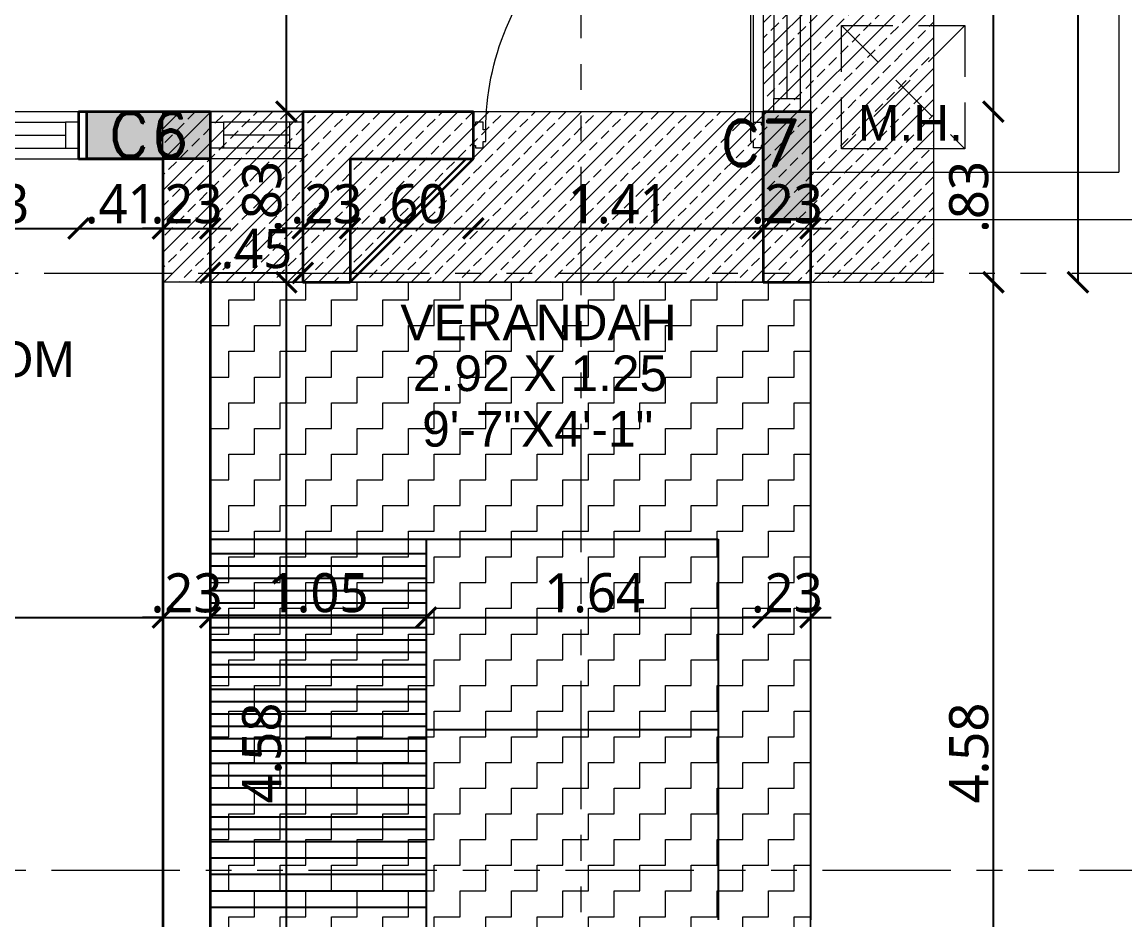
# Model space of a CAD drawing. Extents: x 2450 to 2649, y -7 to 131.
# Drawn here: x 2469.21 to 2474.58, y 111.15 to 115.52 of the extents above; entities that cross this region are included whole.
import ezdxf
from ezdxf.enums import TextEntityAlignment as Align

# ---------------------------------------------------------------- set-up
doc = ezdxf.new("R2010")
doc.units = 0
doc.header["$MEASUREMENT"] = 0
doc.header["$PDMODE"] = 34
doc.linetypes.add('HIDDEN', pattern=[0.375, 0.25, -0.125])
doc.linetypes.add('PHANTOM2', pattern=[1.25, 0.625, -0.125, 0.125, -0.125, 0.125, -0.125])
for name, color, linetype, lineweight in [('COLUMN', 5, 'Continuous', 35), ('DOOR-WINDOW', 35, 'Continuous', 13), ('KRB-R.C.C. COLUMN TEXT', 240, 'Continuous', 0), ('M.S.JALI', 200, 'Continuous', 30), ('SECTION LINE', 3, 'PHANTOM2', 5), ('stair', 154, 'Continuous', 25), ('TEXT-1', 7, 'Continuous', 9), ('WALL', 30, 'Continuous', 35), ('WINDOW-LINE', 25, 'Continuous', 9)]:
    doc.layers.add(name, color=color, linetype=linetype, lineweight=lineweight)
for name, color, linetype, lineweight, true_color in [('COULMN HATCH', 7, 'Continuous', 13, 0xadadad), ('HEATCH BEAM BOTTOM', 7, 'Continuous', 13, 0x92bdc9), ('heatch-3', 7, 'Continuous', 9, 0xb28a62), ('R.C.C PROJATION', 7, 'HIDDEN', 13, 0xa32900), ('WORKING DIM', 7, 'Continuous', 15, 0x292929)]:
    doc.layers.add(name, color=color, linetype=linetype, lineweight=lineweight, true_color=true_color)
doc.styles.add('ARIAL', font='arial.ttf')
doc.styles.add('ROMAND', font='romand.shx')
doc.styles.get("Standard").update_dxf_attribs({"font": 'malgunsl.ttf'})
doc.dimstyles.new('R07', dxfattribs={"dimtxt": 0.19, "dimasz": 0.1, "dimexe": 0.18, "dimexo": 0.0625, "dimgap": 0.02, "dimtad": 1, "dimzin": 4, "dimdsep": 46, "dimtxsty": 'Standard', "dimblk": 'ARCHTICK', "dimcen": 0, "dimse1": 1, "dimse2": 1, "dimclrd": 256, "dimclre": 48, "dimclrt": 256, "dimadec": 0, "dimazin": 0, "dimtm": 1e-09, "dimtfac": 1, "dimtix": 1, "dimtmove": 1, "dimatfit": 3, "dimfxl": 0.18, "dimtolj": 1, "dimtzin": 0, "dimlwe": 15, "dimarcsym": 0})
pattern_1 = [(45, (522.84511, 170.54396), (-0.075121827, 0.075121827), []), (45, (522.92023, 170.54396), (-0.075121827, 0.075121827), [0.0531191533, -0.0265595766])]

# ---------------------------------------------------------------- blocks, each defined once
blk = doc.blocks.new('*U28')
at = {"layer": 'WINDOW-LINE'}
for p, q in [((175536.9, -38819.18), (175536.9, -38786.71)), ((175545.9, -38819.18), (175545.9, -38786.71))]:
    blk.add_line(p, q, dxfattribs=at)
at = {"layer": 'WINDOW-LINE', "color": 35, "true_color": 0x9d754d}
for p, q in [((175538.9, -38816.68), (175538.9, -38789.21)), ((175543.9, -38816.68), (175543.9, -38789.21))]:
    blk.add_line(p, q, dxfattribs=at)
at = {"layer": 'WINDOW-LINE', "color": 4, "true_color": 0x24ffff}
blk.add_line((175541.4, -38816.68), (175541.4, -38789.21), dxfattribs=at)
at = {"layer": 'WINDOW-LINE'}
for points in [[(175536.9, -38786.71), (175545.9, -38786.71), (175545.9, -38786.71), (175536.9, -38786.71)], [(175536.9, -38819.18), (175545.9, -38819.18), (175545.9, -38819.18), (175536.9, -38819.18)]]:
    blk.add_lwpolyline(points, close=True, dxfattribs=at)
at = {"layer": 'WINDOW-LINE', "color": 35, "true_color": 0x9d754d}
for points in [[(175538.9, -38786.71), (175543.9, -38786.71), (175543.9, -38789.21), (175538.9, -38789.21)], [(175538.9, -38819.18), (175543.9, -38819.18), (175543.9, -38816.68), (175538.9, -38816.68)]]:
    blk.add_lwpolyline(points, close=True, dxfattribs=at)
blk = doc.blocks.new('*U30')
at = {"layer": 'WINDOW-LINE'}
for p, q in [((175536.9, -38778.49), (175536.9, -38704.14)), ((175545.9, -38778.49), (175545.9, -38704.14))]:
    blk.add_line(p, q, dxfattribs=at)
at = {"layer": 'WINDOW-LINE', "color": 35, "true_color": 0x9d754d}
for p, q in [((175538.9, -38775.99), (175538.9, -38706.64)), ((175543.9, -38775.99), (175543.9, -38706.64))]:
    blk.add_line(p, q, dxfattribs=at)
at = {"layer": 'WINDOW-LINE', "color": 4, "true_color": 0x24ffff}
blk.add_line((175541.4, -38775.99), (175541.4, -38706.64), dxfattribs=at)
at = {"layer": 'WINDOW-LINE'}
for points in [[(175536.9, -38704.14), (175545.9, -38704.14), (175545.9, -38704.14), (175536.9, -38704.14)], [(175536.9, -38778.49), (175545.9, -38778.49), (175545.9, -38778.49), (175536.9, -38778.49)]]:
    blk.add_lwpolyline(points, close=True, dxfattribs=at)
at = {"layer": 'WINDOW-LINE', "color": 35, "true_color": 0x9d754d}
for points in [[(175538.9, -38704.14), (175543.9, -38704.14), (175543.9, -38706.64), (175538.9, -38706.64)], [(175538.9, -38778.49), (175543.9, -38778.49), (175543.9, -38775.99), (175538.9, -38775.99)]]:
    blk.add_lwpolyline(points, close=True, dxfattribs=at)
blk = doc.blocks.new('*U46')
at = {"layer": 'DOOR-WINDOW'}
for points in [[(0.0492, 1.314), (0.0492, 0.0263), (0.0605, 0.0263), (0.0605, 1.314), (0.0492, 1.314)], [(0, 0.05), (0, -0.05), (0.0105, -0.05), (0.0105, -0.0625), (0.048, -0.0625), (0.048, -0.0313), (0.0605, -0.0313), (0.0605, 0.025), (0.048, 0.025), (0.048, 0.0625), (0.0105, 0.0625), (0.0105, 0.05)], [(1.41, 0.05), (1.41, -0.05), (1.3995, -0.05), (1.3995, -0.0625), (1.362, -0.0625), (1.362, -0.0313), (1.3495, -0.0313), (1.3495, 0.025), (1.362, 0.025), (1.362, 0.0625), (1.3995, 0.0625), (1.3995, 0.05)]]:
    blk.add_lwpolyline(points, close=True, dxfattribs=at)
blk.add_arc((0.0605, 0.025), 1.289, 360, 90.3667, dxfattribs=at)
blk = doc.blocks.new('*U45')
at = {"layer": 'WINDOW-LINE'}
for p, q in [((175536.9, -38804.31), (175536.9, -38786.71)), ((175545.9, -38804.31), (175545.9, -38786.71))]:
    blk.add_line(p, q, dxfattribs=at)
at = {"layer": 'WINDOW-LINE', "color": 35, "true_color": 0x9d754d}
for p, q in [((175538.9, -38801.81), (175538.9, -38789.21)), ((175543.9, -38801.81), (175543.9, -38789.21))]:
    blk.add_line(p, q, dxfattribs=at)
at = {"layer": 'WINDOW-LINE', "color": 4, "true_color": 0x24ffff}
blk.add_line((175541.4, -38801.81), (175541.4, -38789.21), dxfattribs=at)
at = {"layer": 'WINDOW-LINE'}
for points in [[(175536.9, -38786.71), (175545.9, -38786.71), (175545.9, -38786.71), (175536.9, -38786.71)], [(175536.9, -38804.31), (175545.9, -38804.31), (175545.9, -38804.31), (175536.9, -38804.31)]]:
    blk.add_lwpolyline(points, close=True, dxfattribs=at)
at = {"layer": 'WINDOW-LINE', "color": 35, "true_color": 0x9d754d}
for points in [[(175538.9, -38786.71), (175543.9, -38786.71), (175543.9, -38789.21), (175538.9, -38789.21)], [(175538.9, -38804.31), (175543.9, -38804.31), (175543.9, -38801.81), (175538.9, -38801.81)]]:
    blk.add_lwpolyline(points, close=True, dxfattribs=at)
blk = doc.blocks.new('_ArchTick')
at = {"color": 0, "linetype": 'ByBlock', "const_width": 0.15}
blk.add_lwpolyline([(-0.5, -0.5), (0.5, 0.5)], dxfattribs=at)
blk = doc.blocks.new('*D3723')
at = {"layer": 'DEFPOINTS', "color": 0, "transparency": 16777216}
for p in [(2464.7001, 113.6302), (2469.9001, 113.6302), (2469.9001, 112.6244)]:
    blk.add_point(p, dxfattribs=at)
at = {"layer": 'WORKING DIM', "lineweight": -2, "transparency": 16777216}
blk.add_line((2464.7001, 112.6244), (2469.9001, 112.6244), dxfattribs=at)
at = {"layer": 'WORKING DIM', "lineweight": -2, "transparency": 16777216, "xscale": 0.1, "yscale": 0.1, "zscale": 0.1, "rotation": 180}
blk.add_blockref('_ArchTick', (2464.7001, 112.6244), dxfattribs=at)
at = {"layer": 'WORKING DIM', "lineweight": -2, "transparency": 16777216, "xscale": 0.1, "yscale": 0.1, "zscale": 0.1}
blk.add_blockref('_ArchTick', (2469.9001, 112.6244), dxfattribs=at)
at = {"layer": 'WORKING DIM', "transparency": 16777216, "insert": (2467.3001, 112.7427), "char_height": 0.19, "attachment_point": 5}
blk.add_mtext('\\A1;5.20', dxfattribs=at)
blk = doc.blocks.new('*D3724')
at = {"layer": 'DEFPOINTS', "color": 0, "transparency": 16777216}
for p in [(2469.9001, 113.6302), (2470.1301, 113.6302), (2470.1301, 112.6244)]:
    blk.add_point(p, dxfattribs=at)
at = {"layer": 'WORKING DIM', "lineweight": -2, "transparency": 16777216}
for p, q in [((2469.9001, 112.6244), (2469.8001, 112.6244)), ((2469.9001, 112.6244), (2470.1301, 112.6244)), ((2470.1301, 112.6244), (2470.2301, 112.6244))]:
    blk.add_line(p, q, dxfattribs=at)
at = {"layer": 'WORKING DIM', "lineweight": -2, "transparency": 16777216, "xscale": 0.1, "yscale": 0.1, "zscale": 0.1}
blk.add_blockref('_ArchTick', (2469.9001, 112.6244), dxfattribs=at)
at = {"layer": 'WORKING DIM', "lineweight": -2, "transparency": 16777216, "xscale": 0.1, "yscale": 0.1, "zscale": 0.1, "rotation": 180}
blk.add_blockref('_ArchTick', (2470.1301, 112.6244), dxfattribs=at)
at = {"layer": 'WORKING DIM', "transparency": 16777216, "insert": (2470.0151, 112.7427), "char_height": 0.19, "attachment_point": 5}
blk.add_mtext('\\A1;.23', dxfattribs=at)
blk = doc.blocks.new('*D3725')
at = {"layer": 'DEFPOINTS', "color": 0, "transparency": 16777216}
for p in [(2470.1301, 113.6302), (2471.1801, 112.7052), (2471.1801, 112.6244)]:
    blk.add_point(p, dxfattribs=at)
at = {"layer": 'WORKING DIM', "lineweight": -2, "transparency": 16777216}
blk.add_line((2470.1301, 112.6244), (2471.1801, 112.6244), dxfattribs=at)
at = {"layer": 'WORKING DIM', "lineweight": -2, "transparency": 16777216, "xscale": 0.1, "yscale": 0.1, "zscale": 0.1, "rotation": 180}
blk.add_blockref('_ArchTick', (2470.1301, 112.6244), dxfattribs=at)
at = {"layer": 'WORKING DIM', "lineweight": -2, "transparency": 16777216, "xscale": 0.1, "yscale": 0.1, "zscale": 0.1}
blk.add_blockref('_ArchTick', (2471.1801, 112.6244), dxfattribs=at)
at = {"layer": 'WORKING DIM', "transparency": 16777216, "insert": (2470.6551, 112.7432), "char_height": 0.19, "attachment_point": 5}
blk.add_mtext('\\A1;1.05', dxfattribs=at)
blk = doc.blocks.new('*D3726')
at = {"layer": 'DEFPOINTS', "color": 0, "transparency": 16777216}
for p in [(2471.1801, 112.7052), (2472.8201, 112.7052), (2472.8201, 112.6244)]:
    blk.add_point(p, dxfattribs=at)
at = {"layer": 'WORKING DIM', "lineweight": -2, "transparency": 16777216}
blk.add_line((2471.1801, 112.6244), (2472.8201, 112.6244), dxfattribs=at)
at = {"layer": 'WORKING DIM', "lineweight": -2, "transparency": 16777216, "xscale": 0.1, "yscale": 0.1, "zscale": 0.1, "rotation": 180}
blk.add_blockref('_ArchTick', (2471.1801, 112.6244), dxfattribs=at)
at = {"layer": 'WORKING DIM', "lineweight": -2, "transparency": 16777216, "xscale": 0.1, "yscale": 0.1, "zscale": 0.1}
blk.add_blockref('_ArchTick', (2472.8201, 112.6244), dxfattribs=at)
at = {"layer": 'WORKING DIM', "transparency": 16777216, "insert": (2472.0001, 112.7431), "char_height": 0.19, "attachment_point": 5}
blk.add_mtext('\\A1;1.64', dxfattribs=at)
blk = doc.blocks.new('*D3727')
at = {"layer": 'DEFPOINTS', "color": 0, "transparency": 16777216}
for p in [(2472.8201, 112.7052), (2473.0501, 112.7052), (2473.0501, 112.6244)]:
    blk.add_point(p, dxfattribs=at)
at = {"layer": 'WORKING DIM', "lineweight": -2, "transparency": 16777216}
for p, q in [((2472.8201, 112.6244), (2472.7201, 112.6244)), ((2472.8201, 112.6244), (2473.0501, 112.6244)), ((2473.0501, 112.6244), (2473.1501, 112.6244))]:
    blk.add_line(p, q, dxfattribs=at)
at = {"layer": 'WORKING DIM', "lineweight": -2, "transparency": 16777216, "xscale": 0.1, "yscale": 0.1, "zscale": 0.1}
blk.add_blockref('_ArchTick', (2472.8201, 112.6244), dxfattribs=at)
at = {"layer": 'WORKING DIM', "lineweight": -2, "transparency": 16777216, "xscale": 0.1, "yscale": 0.1, "zscale": 0.1, "rotation": 180}
blk.add_blockref('_ArchTick', (2473.0501, 112.6244), dxfattribs=at)
at = {"layer": 'WORKING DIM', "transparency": 16777216, "insert": (2472.9351, 112.7427), "char_height": 0.19, "attachment_point": 5}
blk.add_mtext('\\A1;.23', dxfattribs=at)
blk = doc.blocks.new('*D3741')
at = {"layer": 'DEFPOINTS', "color": 0, "transparency": 16777216}
for p in [(2468.6601, 114.8552), (2469.4901, 114.8552), (2469.4901, 114.5169)]:
    blk.add_point(p, dxfattribs=at)
at = {"layer": 'WORKING DIM', "lineweight": -2, "transparency": 16777216}
blk.add_line((2468.6601, 114.5169), (2469.4901, 114.5169), dxfattribs=at)
at = {"layer": 'WORKING DIM', "lineweight": -2, "transparency": 16777216, "xscale": 0.1, "yscale": 0.1, "zscale": 0.1, "rotation": 180}
blk.add_blockref('_ArchTick', (2468.6601, 114.5169), dxfattribs=at)
at = {"layer": 'WORKING DIM', "lineweight": -2, "transparency": 16777216, "xscale": 0.1, "yscale": 0.1, "zscale": 0.1}
blk.add_blockref('_ArchTick', (2469.4901, 114.5169), dxfattribs=at)
at = {"layer": 'WORKING DIM', "transparency": 16777216, "insert": (2469.0751, 114.6352), "char_height": 0.19, "attachment_point": 5}
blk.add_mtext('\\A1;.83', dxfattribs=at)
blk = doc.blocks.new('*D3742')
at = {"layer": 'DEFPOINTS', "color": 0, "transparency": 16777216}
for p in [(2469.4901, 114.8552), (2469.9001, 114.8552), (2469.9001, 114.5169)]:
    blk.add_point(p, dxfattribs=at)
at = {"layer": 'WORKING DIM', "lineweight": -2, "transparency": 16777216}
blk.add_line((2469.4901, 114.5169), (2469.9001, 114.5169), dxfattribs=at)
at = {"layer": 'WORKING DIM', "lineweight": -2, "transparency": 16777216, "xscale": 0.1, "yscale": 0.1, "zscale": 0.1, "rotation": 180}
blk.add_blockref('_ArchTick', (2469.4901, 114.5169), dxfattribs=at)
at = {"layer": 'WORKING DIM', "lineweight": -2, "transparency": 16777216, "xscale": 0.1, "yscale": 0.1, "zscale": 0.1}
blk.add_blockref('_ArchTick', (2469.9001, 114.5169), dxfattribs=at)
at = {"layer": 'WORKING DIM', "transparency": 16777216, "insert": (2469.6951, 114.6354), "char_height": 0.19, "attachment_point": 5}
blk.add_mtext('\\A1;.41', dxfattribs=at)
blk = doc.blocks.new('*D3743')
at = {"layer": 'DEFPOINTS', "color": 0, "transparency": 16777216}
for p in [(2469.9001, 114.8552), (2470.1301, 114.8552), (2470.1301, 114.5169)]:
    blk.add_point(p, dxfattribs=at)
at = {"layer": 'WORKING DIM', "lineweight": -2, "transparency": 16777216}
for p, q in [((2469.9001, 114.5169), (2469.8001, 114.5169)), ((2469.9001, 114.5169), (2470.1301, 114.5169)), ((2470.1301, 114.5169), (2470.2301, 114.5169))]:
    blk.add_line(p, q, dxfattribs=at)
at = {"layer": 'WORKING DIM', "lineweight": -2, "transparency": 16777216, "xscale": 0.1, "yscale": 0.1, "zscale": 0.1}
blk.add_blockref('_ArchTick', (2469.9001, 114.5169), dxfattribs=at)
at = {"layer": 'WORKING DIM', "lineweight": -2, "transparency": 16777216, "xscale": 0.1, "yscale": 0.1, "zscale": 0.1, "rotation": 180}
blk.add_blockref('_ArchTick', (2470.1301, 114.5169), dxfattribs=at)
at = {"layer": 'WORKING DIM', "transparency": 16777216, "insert": (2470.0151, 114.6352), "char_height": 0.19, "attachment_point": 5}
blk.add_mtext('\\A1;.23', dxfattribs=at)
blk = doc.blocks.new('*D3495')
at = {"layer": 'DEFPOINTS', "color": 0, "transparency": 16777216}
for p in [(2470.5801, 114.7537), (2470.1301, 114.6387), (2470.5801, 114.3004)]:
    blk.add_point(p, dxfattribs=at)
at = {"layer": 'WORKING DIM', "lineweight": -2, "transparency": 16777216}
blk.add_line((2470.1301, 114.3004), (2470.5801, 114.3004), dxfattribs=at)
at = {"layer": 'WORKING DIM', "lineweight": -2, "transparency": 16777216, "xscale": 0.1, "yscale": 0.1, "zscale": 0.1, "rotation": 180}
blk.add_blockref('_ArchTick', (2470.1301, 114.3004), dxfattribs=at)
at = {"layer": 'WORKING DIM', "lineweight": -2, "transparency": 16777216, "xscale": 0.1, "yscale": 0.1, "zscale": 0.1}
blk.add_blockref('_ArchTick', (2470.5801, 114.3004), dxfattribs=at)
at = {"layer": 'WORKING DIM', "transparency": 16777216, "insert": (2470.3551, 114.417), "char_height": 0.19, "attachment_point": 5}
blk.add_mtext('\\A1;.45', dxfattribs=at)
blk = doc.blocks.new('*D3496')
at = {"layer": 'DEFPOINTS', "color": 0, "transparency": 16777216}
for p in [(2470.5801, 114.9702), (2470.8101, 114.8552), (2470.8101, 114.5169)]:
    blk.add_point(p, dxfattribs=at)
at = {"layer": 'WORKING DIM', "lineweight": -2, "transparency": 16777216}
for p, q in [((2470.5801, 114.5169), (2470.4801, 114.5169)), ((2470.5801, 114.5169), (2470.8101, 114.5169)), ((2470.8101, 114.5169), (2470.9101, 114.5169))]:
    blk.add_line(p, q, dxfattribs=at)
at = {"layer": 'WORKING DIM', "lineweight": -2, "transparency": 16777216, "xscale": 0.1, "yscale": 0.1, "zscale": 0.1}
blk.add_blockref('_ArchTick', (2470.5801, 114.5169), dxfattribs=at)
at = {"layer": 'WORKING DIM', "lineweight": -2, "transparency": 16777216, "xscale": 0.1, "yscale": 0.1, "zscale": 0.1, "rotation": 180}
blk.add_blockref('_ArchTick', (2470.8101, 114.5169), dxfattribs=at)
at = {"layer": 'WORKING DIM', "transparency": 16777216, "insert": (2470.6951, 114.6352), "char_height": 0.19, "attachment_point": 5}
blk.add_mtext('\\A1;.23', dxfattribs=at)
blk = doc.blocks.new('*D3497')
at = {"layer": 'DEFPOINTS', "color": 0, "transparency": 16777216}
for p in [(2471.4101, 114.9702), (2470.8101, 114.8552), (2471.4101, 114.5169)]:
    blk.add_point(p, dxfattribs=at)
at = {"layer": 'WORKING DIM', "lineweight": -2, "transparency": 16777216}
blk.add_line((2470.8101, 114.5169), (2471.4101, 114.5169), dxfattribs=at)
at = {"layer": 'WORKING DIM', "lineweight": -2, "transparency": 16777216, "xscale": 0.1, "yscale": 0.1, "zscale": 0.1, "rotation": 180}
blk.add_blockref('_ArchTick', (2470.8101, 114.5169), dxfattribs=at)
at = {"layer": 'WORKING DIM', "lineweight": -2, "transparency": 16777216, "xscale": 0.1, "yscale": 0.1, "zscale": 0.1}
blk.add_blockref('_ArchTick', (2471.4101, 114.5169), dxfattribs=at)
at = {"layer": 'WORKING DIM', "transparency": 16777216, "insert": (2471.1101, 114.6352), "char_height": 0.19, "attachment_point": 5}
blk.add_mtext('\\A1;.60', dxfattribs=at)
blk = doc.blocks.new('*D3498')
at = {"layer": 'DEFPOINTS', "color": 0, "transparency": 16777216}
for p in [(2471.4101, 114.9702), (2472.8201, 114.8227), (2472.8201, 114.5169)]:
    blk.add_point(p, dxfattribs=at)
at = {"layer": 'WORKING DIM', "lineweight": -2, "transparency": 16777216}
blk.add_line((2471.4101, 114.5169), (2472.8201, 114.5169), dxfattribs=at)
at = {"layer": 'WORKING DIM', "lineweight": -2, "transparency": 16777216, "xscale": 0.1, "yscale": 0.1, "zscale": 0.1, "rotation": 180}
blk.add_blockref('_ArchTick', (2471.4101, 114.5169), dxfattribs=at)
at = {"layer": 'WORKING DIM', "lineweight": -2, "transparency": 16777216, "xscale": 0.1, "yscale": 0.1, "zscale": 0.1}
blk.add_blockref('_ArchTick', (2472.8201, 114.5169), dxfattribs=at)
at = {"layer": 'WORKING DIM', "transparency": 16777216, "insert": (2472.1151, 114.6354), "char_height": 0.19, "attachment_point": 5}
blk.add_mtext('\\A1;1.41', dxfattribs=at)
blk = doc.blocks.new('*D3499')
at = {"layer": 'DEFPOINTS', "color": 0, "transparency": 16777216}
for p in [(2472.8201, 114.8227), (2473.0501, 114.8227), (2473.0501, 114.5169)]:
    blk.add_point(p, dxfattribs=at)
at = {"layer": 'WORKING DIM', "lineweight": -2, "transparency": 16777216}
for p, q in [((2472.8201, 114.5169), (2472.7201, 114.5169)), ((2472.8201, 114.5169), (2473.0501, 114.5169)), ((2473.0501, 114.5169), (2473.1501, 114.5169))]:
    blk.add_line(p, q, dxfattribs=at)
at = {"layer": 'WORKING DIM', "lineweight": -2, "transparency": 16777216, "xscale": 0.1, "yscale": 0.1, "zscale": 0.1}
blk.add_blockref('_ArchTick', (2472.8201, 114.5169), dxfattribs=at)
at = {"layer": 'WORKING DIM', "lineweight": -2, "transparency": 16777216, "xscale": 0.1, "yscale": 0.1, "zscale": 0.1, "rotation": 180}
blk.add_blockref('_ArchTick', (2473.0501, 114.5169), dxfattribs=at)
at = {"layer": 'WORKING DIM', "transparency": 16777216, "insert": (2472.9351, 114.6352), "char_height": 0.19, "attachment_point": 5}
blk.add_mtext('\\A1;.23', dxfattribs=at)
blk = doc.blocks.new('*D3601')
at = {"layer": 'DEFPOINTS', "color": 0, "transparency": 16777216}
for p in [(2470.1301, 114.2552), (2470.5005, 114.2552), (2470.1301, 109.6752)]:
    blk.add_point(p, dxfattribs=at)
at = {"layer": 'WORKING DIM', "lineweight": -2, "transparency": 16777216}
blk.add_line((2470.5005, 109.6752), (2470.5005, 114.2552), dxfattribs=at)
at = {"layer": 'WORKING DIM', "lineweight": -2, "transparency": 16777216, "xscale": 0.1, "yscale": 0.1, "zscale": 0.1}
for p, rotation in [((2470.5005, 114.2552), 90), ((2470.5005, 109.6752), 270)]:
    blk.add_blockref('_ArchTick', p, dxfattribs=dict(at, rotation=rotation))
at = {"layer": 'WORKING DIM', "transparency": 16777216, "insert": (2470.3822, 111.9652), "char_height": 0.19, "attachment_point": 5, "rotation": 90}
blk.add_mtext('\\A1;4.58', dxfattribs=at)
blk = doc.blocks.new('*D3602')
at = {"layer": 'DEFPOINTS', "color": 0, "transparency": 16777216}
for p in [(2473.5692, 114.2552), (2473.9395, 114.2552), (2470.1301, 109.6752)]:
    blk.add_point(p, dxfattribs=at)
at = {"layer": 'WORKING DIM', "lineweight": -2, "transparency": 16777216}
blk.add_line((2473.9395, 109.6752), (2473.9395, 114.2552), dxfattribs=at)
at = {"layer": 'WORKING DIM', "lineweight": -2, "transparency": 16777216, "xscale": 0.1, "yscale": 0.1, "zscale": 0.1}
for p, rotation in [((2473.9395, 114.2552), 90), ((2473.9395, 109.6752), 270)]:
    blk.add_blockref('_ArchTick', p, dxfattribs=dict(at, rotation=rotation))
at = {"layer": 'WORKING DIM', "transparency": 16777216, "insert": (2473.8212, 111.9652), "char_height": 0.19, "attachment_point": 5, "rotation": 90}
blk.add_mtext('\\A1;4.58', dxfattribs=at)
blk = doc.blocks.new('*D3603')
at = {"layer": 'DEFPOINTS', "color": 0, "transparency": 16777216}
for p in [(2473.0501, 115.0852), (2473.9395, 115.0852), (2473.5692, 114.2552)]:
    blk.add_point(p, dxfattribs=at)
at = {"layer": 'WORKING DIM', "lineweight": -2, "transparency": 16777216}
blk.add_line((2473.9395, 114.2552), (2473.9395, 115.0852), dxfattribs=at)
at = {"layer": 'WORKING DIM', "lineweight": -2, "transparency": 16777216, "xscale": 0.1, "yscale": 0.1, "zscale": 0.1}
for p, rotation in [((2473.9395, 115.0852), 90), ((2473.9395, 114.2552), 270)]:
    blk.add_blockref('_ArchTick', p, dxfattribs=dict(at, rotation=rotation))
at = {"layer": 'WORKING DIM', "transparency": 16777216, "insert": (2473.8212, 114.6702), "char_height": 0.19, "attachment_point": 5, "rotation": 90}
blk.add_mtext('\\A1;.83', dxfattribs=at)
blk = doc.blocks.new('*D3604')
at = {"layer": 'DEFPOINTS', "color": 0, "transparency": 16777216}
for p in [(2473.0501, 116.9852), (2473.9395, 116.9852), (2473.0501, 115.0852)]:
    blk.add_point(p, dxfattribs=at)
at = {"layer": 'WORKING DIM', "lineweight": -2, "transparency": 16777216}
blk.add_line((2473.9395, 115.0852), (2473.9395, 116.9852), dxfattribs=at)
at = {"layer": 'WORKING DIM', "lineweight": -2, "transparency": 16777216, "xscale": 0.1, "yscale": 0.1, "zscale": 0.1}
for p, rotation in [((2473.9395, 116.9852), 90), ((2473.9395, 115.0852), 270)]:
    blk.add_blockref('_ArchTick', p, dxfattribs=dict(at, rotation=rotation))
at = {"layer": 'WORKING DIM', "transparency": 16777216, "insert": (2473.8207, 116.0352), "char_height": 0.19, "attachment_point": 5, "rotation": 90}
blk.add_mtext('\\A1;1.90', dxfattribs=at)
blk = doc.blocks.new('*D3610')
at = {"layer": 'DEFPOINTS', "color": 0, "transparency": 16777216}
for p in [(2473.0501, 124.7252), (2474.3511, 124.7252), (2473.0501, 114.2552)]:
    blk.add_point(p, dxfattribs=at)
at = {"layer": 'WORKING DIM', "lineweight": -2, "transparency": 16777216}
blk.add_line((2474.3511, 114.2552), (2474.3511, 124.7252), dxfattribs=at)
at = {"layer": 'WORKING DIM', "lineweight": -2, "transparency": 16777216, "xscale": 0.1, "yscale": 0.1, "zscale": 0.1}
for p, rotation in [((2474.3511, 124.7252), 90), ((2474.3511, 114.2552), 270)]:
    blk.add_blockref('_ArchTick', p, dxfattribs=dict(at, rotation=rotation))
at = {"layer": 'WORKING DIM', "transparency": 16777216, "insert": (2474.2323, 119.4902), "char_height": 0.19, "attachment_point": 5, "rotation": 90}
blk.add_mtext('\\A1;10.47', dxfattribs=at)
blk = doc.blocks.new('*D3478')
at = {"layer": 'DEFPOINTS', "color": 0, "transparency": 16777216}
for p in [(2470.5005, 115.0852), (2470.6951, 115.0852), (2470.6951, 114.2552)]:
    blk.add_point(p, dxfattribs=at)
at = {"layer": 'WORKING DIM', "lineweight": -2, "transparency": 16777216}
blk.add_line((2470.5005, 114.2552), (2470.5005, 115.0852), dxfattribs=at)
at = {"layer": 'WORKING DIM', "lineweight": -2, "transparency": 16777216, "xscale": 0.1, "yscale": 0.1, "zscale": 0.1}
for p, rotation in [((2470.5005, 115.0852), 90), ((2470.5005, 114.2552), 270)]:
    blk.add_blockref('_ArchTick', p, dxfattribs=dict(at, rotation=rotation))
at = {"layer": 'WORKING DIM', "transparency": 16777216, "insert": (2470.3822, 114.6702), "char_height": 0.19, "attachment_point": 5, "rotation": 90}
blk.add_mtext('\\A1;.83', dxfattribs=at)
blk = doc.blocks.new('*D3479')
at = {"layer": 'DEFPOINTS', "color": 0, "transparency": 16777216}
for p in [(2470.5005, 116.9852), (2470.7401, 116.9852), (2470.6951, 115.0852)]:
    blk.add_point(p, dxfattribs=at)
at = {"layer": 'WORKING DIM', "lineweight": -2, "transparency": 16777216}
blk.add_line((2470.5005, 115.0852), (2470.5005, 116.9852), dxfattribs=at)
at = {"layer": 'WORKING DIM', "lineweight": -2, "transparency": 16777216, "xscale": 0.1, "yscale": 0.1, "zscale": 0.1}
for p, rotation in [((2470.5005, 116.9852), 90), ((2470.5005, 115.0852), 270)]:
    blk.add_blockref('_ArchTick', p, dxfattribs=dict(at, rotation=rotation))
at = {"layer": 'WORKING DIM', "transparency": 16777216, "insert": (2470.3816, 116.0352), "char_height": 0.19, "attachment_point": 5, "rotation": 90}
blk.add_mtext('\\A1;1.90', dxfattribs=at)
blk = doc.blocks.new('*D3840')
at = {"layer": 'DEFPOINTS', "color": 0, "transparency": 16777216}
for p in [(2455.1828, 113.6302), (2473.0501, 109.999), (2455.1828, 108.6552)]:
    blk.add_point(p, dxfattribs=at)
at = {"layer": 'WORKING DIM', "lineweight": -2, "transparency": 16777216}
blk.add_line((2473.0501, 108.6552), (2455.1828, 108.6552), dxfattribs=at)
at = {"layer": 'WORKING DIM', "lineweight": -2, "transparency": 16777216, "xscale": 0.1, "yscale": 0.1, "zscale": 0.1, "rotation": 180}
blk.add_blockref('_ArchTick', (2455.1828, 108.6552), dxfattribs=at)
at = {"layer": 'WORKING DIM', "lineweight": -2, "transparency": 16777216, "xscale": 0.1, "yscale": 0.1, "zscale": 0.1}
blk.add_blockref('_ArchTick', (2473.0501, 108.6552), dxfattribs=at)
at = {"layer": 'WORKING DIM', "transparency": 16777216, "insert": (2464.1165, 108.774), "char_height": 0.19, "attachment_point": 5}
blk.add_mtext('\\A1;17.87', dxfattribs=at)
blk = doc.blocks.new('*D3841')
at = {"layer": 'DEFPOINTS', "color": 0, "transparency": 16777216}
for p in [(2473.0501, 124.7252), (2470.1301, 110.2752), (2474.7679, 110.2752)]:
    blk.add_point(p, dxfattribs=at)
at = {"layer": 'WORKING DIM', "lineweight": -2, "transparency": 16777216}
blk.add_line((2474.7679, 124.7252), (2474.7679, 110.2752), dxfattribs=at)
at = {"layer": 'WORKING DIM', "lineweight": -2, "transparency": 16777216, "xscale": 0.1, "yscale": 0.1, "zscale": 0.1}
for p, rotation in [((2474.7679, 124.7252), 90), ((2474.7679, 110.2752), 270)]:
    blk.add_blockref('_ArchTick', p, dxfattribs=dict(at, rotation=rotation))
at = {"layer": 'WORKING DIM', "transparency": 16777216, "insert": (2474.6491, 117.5002), "char_height": 0.19, "attachment_point": 5, "rotation": 90}
blk.add_mtext('\\A1;14.45', dxfattribs=at)

msp = doc.modelspace()

# ---------------------------------------------------------------- hatches: boundary and pattern name
at = {"layer": 'COULMN HATCH', "ltscale": 0.001}
h = msp.add_hatch(color=256, dxfattribs=at)
h.dxf.hatch_style = 1
h.paths.add_polyline_path([(2460.5928, 125.1652), (2460.8228, 125.1652), (2460.8228, 124.6402), (2460.5928, 124.6402)])
h.paths.add_polyline_path([(2455.1828, 125.4602), (2455.4128, 125.4602), (2455.4128, 124.9352), (2455.1828, 124.9352)])
h.paths.add_polyline_path([(2460.8228, 120.4552), (2460.5928, 120.4552), (2460.5928, 121.2052), (2460.8228, 121.2052)])
h.paths.add_polyline_path([(2455.1828, 120.6852), (2455.4128, 120.6852), (2455.4128, 120.0852), (2455.1828, 120.0852)])
h.paths.add_polyline_path([(2460.8228, 117.8102), (2460.5928, 117.8102), (2460.5928, 118.5602), (2460.8228, 118.5602)])
h.paths.add_polyline_path([(2455.1828, 118.6352), (2455.4128, 118.6352), (2455.4128, 118.1102), (2455.1828, 118.1102)])
h.paths.add_polyline_path([(2460.5928, 114.2302), (2460.8228, 114.2302), (2460.8228, 113.6302), (2460.5928, 113.6302)])
h.paths.add_polyline_path([(2455.7828, 113.8602), (2455.7828, 113.6302), (2455.1828, 113.6302), (2455.1828, 113.8602)])
h.paths.add_polyline_path([(2465.2201, 115.0852), (2465.2201, 114.8552), (2464.4701, 114.8552), (2464.4701, 115.0852)])
h.paths.add_polyline_path([(2464.4701, 110.8752), (2464.7001, 110.8752), (2464.7001, 110.2752), (2464.4701, 110.2752)])
h.paths.add_polyline_path([(2472.8201, 115.0852), (2473.0501, 115.0852), (2473.0501, 114.5602), (2472.8201, 114.5602)])
h.paths.add_polyline_path([(2470.1301, 115.0852), (2470.1301, 114.8552), (2469.5301, 114.8552), (2469.5301, 115.0852)])
h.paths.add_polyline_path([(2469.9001, 110.8752), (2470.1301, 110.8752), (2470.1301, 110.2752), (2469.9001, 110.2752)])
h.paths.add_polyline_path([(2473.0501, 124.2002), (2472.8201, 124.2002), (2472.8201, 124.7252), (2473.0501, 124.7252)])
h.paths.add_polyline_path([(2472.8201, 121.0552), (2473.0501, 121.0552), (2473.0501, 120.4552), (2472.8201, 120.4552)])
h.paths.add_polyline_path([(2468.0201, 124.9452), (2468.0201, 124.4952), (2468.2501, 124.4952), (2468.2501, 124.9452)])
h.paths.add_polyline_path([(2463.5601, 124.7252), (2463.5601, 124.4952), (2463.0351, 124.4952), (2463.0351, 124.7252)])
h.paths.add_polyline_path([(2467.7201, 120.4552), (2467.7201, 120.6852), (2468.4701, 120.6852), (2468.4701, 120.4552)])
h.paths.add_polyline_path([(2463.1501, 120.4552), (2462.9201, 120.4552), (2462.9201, 121.2052), (2463.1501, 121.2052)])
at = {"layer": 'HEATCH BEAM BOTTOM', "ltscale": 10}
h = msp.add_hatch(dxfattribs=at)
h.set_pattern_fill('ANSI33', color=256, scale=0.424953)
h.set_pattern_definition(pattern_1)
h.paths.add_polyline_path([(2473.6501, 117.8152), (2472.8201, 117.8152), (2472.8201, 114.2552), (2473.6501, 114.2552)])
h = msp.add_hatch(dxfattribs=at)
h.set_pattern_fill('ANSI33', color=256, scale=0.424953)
h.set_pattern_definition(pattern_1)
h.paths.add_polyline_path([(2469.9001, 115.0852), (2473.0501, 115.0852), (2473.0501, 114.2552), (2469.9001, 114.2552)])
at = {"layer": 'heatch-3'}
h = msp.add_hatch(dxfattribs=at)
h.set_pattern_fill('ZIGZAG', color=256)
h.set_pattern_definition([(0, (522.8451, 170.54396), (0.125, 0.125), [0.125, -0.125]), (90, (522.9701, 170.54396), (-0.125, 0.125), [0.125, -0.125])])
h.paths.add_polyline_path([(2473.0501, 110.2752), (2470.1301, 110.2752), (2470.1301, 114.2552), (2473.0501, 114.2552)])

# ---------------------------------------------------------------- linework, layer by layer
at = {"layer": 'COLUMN'}
for points in [[(2470.1301, 115.0852), (2470.1301, 114.8552), (2469.5301, 114.8552), (2469.5301, 115.0852)], [(2472.8201, 115.0852), (2473.0501, 115.0852), (2473.0501, 114.5602), (2472.8201, 114.5602)]]:
    msp.add_lwpolyline(points, close=True, dxfattribs=at)
at = {"layer": 'HEATCH BEAM BOTTOM'}
for points in [[(2473.6501, 117.8152), (2472.8201, 117.8152), (2472.8201, 114.2552), (2473.6501, 114.2552)], [(2469.9001, 115.0852), (2473.0501, 115.0852), (2473.0501, 114.2552), (2469.9001, 114.2552)]]:
    msp.add_lwpolyline(points, close=True, dxfattribs=at)
at = {"layer": 'heatch-3'}
msp.add_lwpolyline([(2473.0501, 110.2752), (2470.1301, 110.2752), (2470.1301, 114.2552), (2473.0501, 114.2552)], close=True, dxfattribs=at)
at = {"layer": 'M.S.JALI'}
for p, q in [((2471.4101, 114.8552), (2470.8101, 114.2552)), ((2471.3747, 114.8552), (2470.8101, 114.2906))]:
    msp.add_line(p, q, dxfattribs=at)
at = {"layer": 'R.C.C PROJATION'}
for p, q in [((2473.6501, 114.2552), (2473.6501, 117.8152)), ((2470.5801, 114.2552), (2470.1301, 114.2552)), ((2472.8201, 114.2552), (2470.8101, 114.2552)), ((2473.0501, 114.2552), (2473.6501, 114.2552)), ((2473.0501, 110.2752), (2473.0501, 114.2552))]:
    msp.add_line(p, q, dxfattribs=at)
at = {"layer": 'SECTION LINE'}
for points in [[(2471.1105, 105.4415), (2471.9351, 105.4415), (2471.9351, 129.8413), (2471.2183, 129.8413)], [(2477.4468, 114.8412), (2477.4468, 114.2977), (2450.9229, 114.2977), (2450.9229, 115.0334)], [(2477.4831, 112.5773), (2477.4831, 111.3941), (2450.8739, 111.3941), (2450.8739, 112.2664)]]:
    msp.add_lwpolyline(points, dxfattribs=at)
at = {"layer": 'stair'}
for p, q in [((2473.0501, 114.2552), (2473.0501, 111.1532)), ((2470.1301, 113.0052), (2471.1801, 113.0052)), ((2471.1801, 113.0052), (2471.1801, 108.3752)), ((2471.1801, 113.0052), (2472.6001, 113.0052)), ((2472.6001, 113.0052), (2472.6001, 111.1532)), ((2471.1801, 112.0792), (2472.6001, 112.0792))]:
    msp.add_line(p, q, dxfattribs=at)
at = {"layer": 'stair', "color": 252, "true_color": 0x939598}
for p, q in [((2470.1301, 112.9352), (2471.1801, 112.9352)), ((2470.1301, 112.8752), (2471.1801, 112.8752)), ((2470.1301, 112.8152), (2471.1801, 112.8152)), ((2470.1301, 112.7552), (2471.1801, 112.7552)), ((2470.1301, 112.6952), (2471.1801, 112.6952)), ((2470.1301, 112.6352), (2471.1801, 112.6352)), ((2470.1301, 112.5752), (2471.1801, 112.5752)), ((2470.1301, 112.5152), (2471.1801, 112.5152)), ((2470.1301, 112.4552), (2471.1801, 112.4552)), ((2470.1301, 112.3952), (2471.1801, 112.3952)), ((2470.1301, 112.3352), (2471.1801, 112.3352)), ((2470.1301, 112.2752), (2471.1801, 112.2752)), ((2470.1301, 112.2152), (2471.1801, 112.2152)), ((2470.1301, 112.1552), (2471.1801, 112.1552)), ((2470.1301, 112.0952), (2471.1801, 112.0952)), ((2470.1301, 112.0352), (2471.1801, 112.0352)), ((2470.1301, 111.9752), (2471.1801, 111.9752)), ((2470.1301, 111.9152), (2471.1801, 111.9152)), ((2470.1301, 111.8552), (2471.1801, 111.8552)), ((2470.1301, 111.7952), (2471.1801, 111.7952)), ((2470.1301, 111.7152), (2471.1801, 111.7152)), ((2470.1301, 111.6552), (2471.1801, 111.6552)), ((2470.1301, 111.5952), (2471.1801, 111.5952)), ((2470.1301, 111.5352), (2471.1801, 111.5352)), ((2470.1301, 111.4552), (2471.1801, 111.4552)), ((2470.1301, 111.3752), (2471.1801, 111.3752)), ((2470.1301, 111.2952), (2471.1801, 111.2952)), ((2470.1301, 111.2152), (2471.1801, 111.2152))]:
    msp.add_line(p, q, dxfattribs=at)
at = {"layer": 'WALL', "color": 134, "lineweight": 13, "true_color": 0x09aaaa}
for p, q in [((2474.5501, 120.4552), (2474.5501, 114.7902)), ((2473.0501, 114.7902), (2474.5501, 114.7902)), ((2473.0501, 114.5602), (2474.7801, 114.5602))]:
    msp.add_line(p, q, dxfattribs=at)
at = {"layer": 'WALL', "color": 55, "linetype": 'HIDDEN', "lineweight": 20, "true_color": 0x999b37}
for p, q in [((2473.8001, 115.5037), (2473.2001, 114.9037)), ((2473.2001, 115.5037), (2473.8001, 114.9037))]:
    msp.add_line(p, q, dxfattribs=at)
at = {"layer": 'WALL'}
for p, q in [((2469.4901, 115.0852), (2470.1301, 115.0852)), ((2469.4901, 115.0852), (2469.4901, 114.8552)), ((2470.1301, 115.0852), (2470.1301, 109.6752)), ((2470.5801, 115.0852), (2470.5801, 114.2552)), ((2470.5801, 115.0852), (2471.4101, 115.0852)), ((2471.4101, 114.8552), (2471.4101, 115.0852)), ((2472.8201, 115.0852), (2472.8201, 114.2552)), ((2472.8201, 115.0852), (2473.0501, 115.0852)), ((2473.0501, 115.0852), (2473.0501, 114.2552)), ((2469.4901, 114.8552), (2469.9001, 114.8552)), ((2469.9001, 114.8552), (2469.9001, 109.9052)), ((2470.8101, 114.8552), (2470.8101, 114.2552)), ((2470.8101, 114.8552), (2471.4101, 114.8552)), ((2470.5801, 114.2552), (2470.8101, 114.2552)), ((2472.8201, 114.2552), (2473.0501, 114.2552))]:
    msp.add_line(p, q, dxfattribs=at)
at = {"layer": 'WALL', "color": 55, "linetype": 'HIDDEN', "lineweight": 20, "true_color": 0x999b37}
msp.add_lwpolyline([(2473.2001, 115.5037), (2473.8001, 115.5037), (2473.8001, 114.9037), (2473.2001, 114.9037)], close=True, dxfattribs=at)

# ---------------------------------------------------------------- block references
at = {"layer": 'DOOR-WINDOW', "yscale": 0.02555555555552771, "zscale": 0.02555555555552771}
for name, p, xscale, rotation in [('*U30', (6958.993, -874.0206), 0.02555555555552771, 180), ('*U28', (3460.7059, -4371.0877), -0.02555555555552771, 270.0000000000001), ('*U45', (1478.9143, -4371.0877), 0.02555555555552771, 89.99999999999997)]:
    msp.add_blockref(name, p, dxfattribs=dict(at, xscale=xscale, rotation=rotation))
at = {"layer": 'WINDOW-LINE', "xscale": -1}
msp.add_blockref('*U46', (2472.8201, 114.9709), dxfattribs=at)

# ---------------------------------------------------------------- texts
at = {"layer": 'KRB-R.C.C. COLUMN TEXT', "style": 'ROMAND'}
for s, p in [('C6', (2469.8321, 114.8595)), ('C7', (2472.8067, 114.8198))]:
    msp.add_text(s, height=0.225, dxfattribs=at).set_placement(p, align=Align.CENTER)
at = {"layer": 'TEXT-1', "color": 18, "ltscale": 10, "true_color": 0x000000, "style": 'ARIAL'}
for s, insert, char_height, width, attachment_point in [('\\A1;M.H.', (2473.2805, 115.1167), 0.17311, 1.175205, 1), ('\\A1;VERANDAH', (2471.0549, 114.1462), 0.173107, 1.998194, 1), ('\\A1;DRAWING ROOM', (2469.4711, 113.9672), 0.173107, 1.998194, 3), ('\\A1;2.92 X 1.25', (2471.1161, 113.8988), 0.173107, 1.998194, 1)]:
    msp.add_mtext(s, dxfattribs=dict(at, insert=insert, char_height=char_height, width=width, attachment_point=attachment_point))
at = {"layer": 'TEXT-1', "color": 146, "ltscale": 10, "true_color": 0x105689, "insert": (2471.1609, 113.6287), "char_height": 0.173107, "width": 1.998194, "attachment_point": 1, "style": 'ARIAL'}
msp.add_mtext('\\A1;9\'-7"X4\'-1"', dxfattribs=at)

# ---------------------------------------------------------------- dimensions: what is measured, and where the dimension line sits
at = {"layer": 'WORKING DIM'}
for base, p1, p2, picture, middle in [((2474.7679, 110.2752), (2473.0501, 124.7252), (2470.1301, 110.2752), '*D3841', (2474.6491, 117.5002)), ((2474.3511, 124.7252), (2473.0501, 114.2552), (2473.0501, 124.7252), '*D3610', (2474.2323, 119.4902)), ((2470.5005, 116.9852), (2470.6951, 115.0852), (2470.7401, 116.9852), '*D3479', (2470.3816, 116.0352)), ((2473.9395, 116.9852), (2473.0501, 115.0852), (2473.0501, 116.9852), '*D3604', (2473.8207, 116.0352)), ((2470.5005, 115.0852), (2470.6951, 114.2552), (2470.6951, 115.0852), '*D3478', (2470.3822, 114.6702)), ((2473.9395, 115.0852), (2473.5692, 114.2552), (2473.0501, 115.0852), '*D3603', (2473.8212, 114.6702)), ((2470.5005, 114.2552), (2470.1301, 109.6752), (2470.1301, 114.2552), '*D3601', (2470.3822, 111.9652)), ((2473.9395, 114.2552), (2470.1301, 109.6752), (2473.5692, 114.2552), '*D3602', (2473.8212, 111.9652))]:
    dim = msp.add_linear_dim(base=base, p1=p1, p2=p2, angle=90, dimstyle='R07', override={"dimpost": '\\X'}, dxfattribs=at)
    dim.commit()
    dim.dimension.update_dxf_attribs({"geometry": picture, "text_midpoint": middle})
for base, p1, p2, picture, middle in [((2470.8101, 114.5169), (2470.5801, 114.9702), (2470.8101, 114.8552), '*D3496', (2470.6951, 114.6352)), ((2471.4101, 114.5169), (2470.8101, 114.8552), (2471.4101, 114.9702), '*D3497', (2471.1101, 114.6352)), ((2472.8201, 114.5169), (2471.4101, 114.9702), (2472.8201, 114.8227), '*D3498', (2472.1151, 114.6354)), ((2469.4901, 114.5169), (2468.6601, 114.8552), (2469.4901, 114.8552), '*D3741', (2469.0751, 114.6352)), ((2469.9001, 114.5169), (2469.4901, 114.8552), (2469.9001, 114.8552), '*D3742', (2469.6951, 114.6354)), ((2470.1301, 114.5169), (2469.9001, 114.8552), (2470.1301, 114.8552), '*D3743', (2470.0151, 114.6352)), ((2473.0501, 114.5169), (2472.8201, 114.8227), (2473.0501, 114.8227), '*D3499', (2472.9351, 114.6352)), ((2470.5801, 114.3004), (2470.1301, 114.6387), (2470.5801, 114.7537), '*D3495', (2470.3551, 114.417)), ((2455.1828, 108.6552), (2473.0501, 109.999), (2455.1828, 113.6302), '*D3840', (2464.1165, 108.774)), ((2469.9001, 112.6244), (2464.7001, 113.6302), (2469.9001, 113.6302), '*D3723', (2467.3001, 112.7427)), ((2470.1301, 112.6244), (2469.9001, 113.6302), (2470.1301, 113.6302), '*D3724', (2470.0151, 112.7427)), ((2471.1801, 112.6244), (2470.1301, 113.6302), (2471.1801, 112.7052), '*D3725', (2470.6551, 112.7432)), ((2472.8201, 112.6244), (2471.1801, 112.7052), (2472.8201, 112.7052), '*D3726', (2472.0001, 112.7431)), ((2473.0501, 112.6244), (2472.8201, 112.7052), (2473.0501, 112.7052), '*D3727', (2472.9351, 112.7427))]:
    dim = msp.add_linear_dim(base=base, p1=p1, p2=p2, dimstyle='R07', override={"dimpost": '\\X'}, dxfattribs=at)
    dim.commit()
    dim.dimension.update_dxf_attribs({"geometry": picture, "text_midpoint": middle})

doc.saveas('drawing.dxf')
